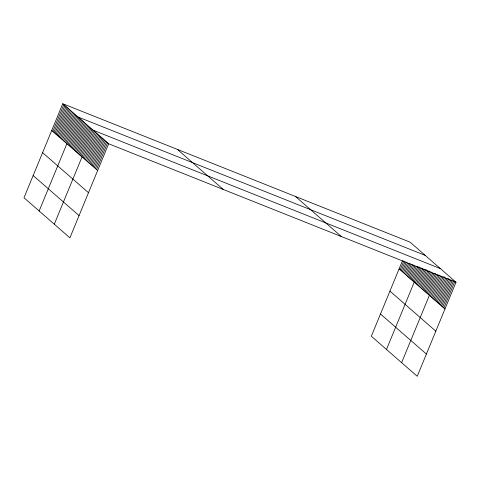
<?xml version="1.0" encoding="UTF-8"?>
<svg xmlns="http://www.w3.org/2000/svg" width="480" height="480" viewBox="0 0 480 480"><rect width="100%" height="100%" fill="white"/><g stroke="black" fill="none" stroke-linecap="round" stroke-linejoin="round"><path stroke-width="0.72" d="M62.766 103.716L24 197.766L69.9 237.828L108.66 143.778L62.766 103.716L410.1 242.172L456 282.234L417.234 376.284L371.34 336.222L402.48 260.676M52.83 131.382L63.846 104.664M53.916 132.33L64.926 105.606M54.996 133.272L66.006 106.548M56.076 134.214L67.092 107.496M57.156 135.162L68.172 108.438M58.242 136.104L69.252 109.386M59.322 137.052L70.338 110.328M60.402 137.994L71.418 111.27M61.488 138.936L72.498 112.218M62.568 139.884L73.584 113.16M63.648 140.826L74.664 114.102M64.734 141.768L75.744 115.05M65.814 142.716L76.83 115.992M39.144 210.984L77.91 116.94L425.25 255.396M67.98 144.606L78.99 117.882M69.06 145.548L80.076 118.824M70.14 146.49L81.156 119.772M71.226 147.438L82.236 120.714M72.306 148.38L83.316 121.662M73.386 149.322L84.402 122.604M74.466 150.27L85.482 123.546M75.552 151.212L86.562 124.494M76.632 152.16L87.648 125.436M77.712 153.102L88.728 126.378M78.798 154.044L89.808 127.326M79.878 154.992L90.894 128.268M80.958 155.934L91.974 129.216M54.294 224.202L93.054 130.158L440.394 268.614M83.154 157.854L94.17 131.13M84.27 158.826L95.286 132.102M85.386 159.798L96.402 133.074M86.502 160.77L97.512 134.052M87.618 161.742L98.628 135.024M88.728 162.714L99.744 135.996M89.844 163.692L100.86 136.968M90.96 164.664L101.97 137.94M92.076 165.636L103.086 138.912M93.186 166.608L104.202 139.89M94.302 167.58L105.318 140.862M95.418 168.552L106.434 141.834M96.534 169.53L107.544 142.806M400.17 269.838L403.842 260.934M401.25 270.786L404.922 261.876M402.336 271.728L406.29 262.134M403.416 272.67L407.37 263.082M404.496 273.618L408.732 263.34M405.582 274.56L410.1 263.598M406.662 275.508L411.18 264.546M407.742 276.45L412.542 264.804M408.828 277.392L413.91 265.062M409.908 278.34L414.99 266.004M410.988 279.282L416.358 266.262M412.074 280.23L417.72 266.526M413.154 281.172L419.082 266.784M386.484 349.44L420.168 267.726M415.314 283.062L421.53 267.984M416.4 284.004L422.892 268.248M417.48 284.946L423.978 269.19M418.56 285.894L425.34 269.448M419.646 286.836L426.702 269.706M420.726 287.784L427.788 270.654M421.806 288.726L429.15 270.912M422.892 289.668L430.23 271.854M423.972 290.616L431.598 272.118M425.052 291.558L432.678 273.06M426.138 292.5L434.04 273.318M427.218 293.448L435.408 273.576M428.298 294.39L436.488 274.524M401.634 362.664L437.856 274.782M430.494 296.31L439.248 275.07M431.61 297.282L440.364 276.042M432.726 298.254L441.762 276.33M433.842 299.226L443.16 276.618M434.952 300.198L444.558 276.906M436.068 301.176L445.668 277.878M437.184 302.148L447.066 278.166M438.3 303.12L448.464 278.454M439.416 304.092L449.58 279.426M440.526 305.064L450.978 279.714M441.642 306.036L452.094 280.686M442.758 307.008L453.486 280.974M443.874 307.986L454.884 281.262M108.66 143.778L456 282.234M399.09 268.896L444.984 308.958M295.482 196.482L341.376 236.544M389.934 291.114L435.828 331.176M380.496 314.004L426.396 354.066M177.384 149.406L223.284 189.468M51.75 130.44L97.65 170.502M42.594 152.658L88.488 192.72M33.156 175.548L79.056 215.61"/></g></svg>
